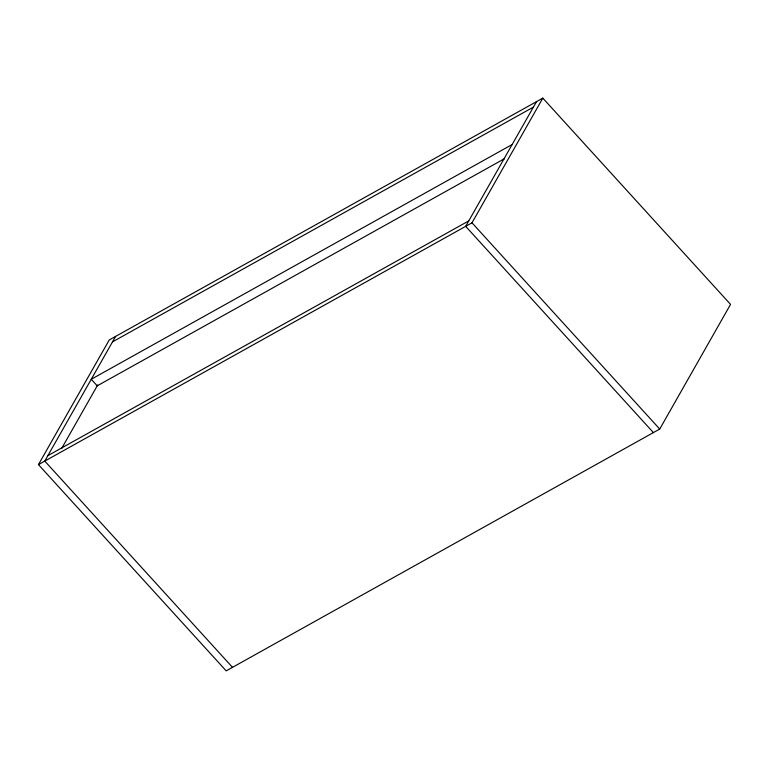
<?xml version="1.0" encoding="UTF-8"?>
<svg xmlns="http://www.w3.org/2000/svg" width="769" height="769" viewBox="0 0 769 769"><rect width="100%" height="100%" fill="white"/><g stroke="black" fill="none" stroke-linecap="round" stroke-linejoin="round"><path stroke-width="1.15" d="M38.45 464.62L109.275 339.936L542.818 98.134L730.55 304.38L659.725 429.064L226.182 670.866L38.45 464.62L471.993 222.818L542.818 98.134M115.6 336.409L44.775 461.092L232.498 667.338M61.549 448.635L97.721 384.961M536.502 101.662L465.668 226.336L653.4 432.591M112.505 341.869L533.398 107.112M512.154 144.514L91.251 379.271L97.23 385.836L504.512 158.674M47.87 455.642L468.773 220.886M471.993 222.818L659.725 429.064"/></g></svg>
